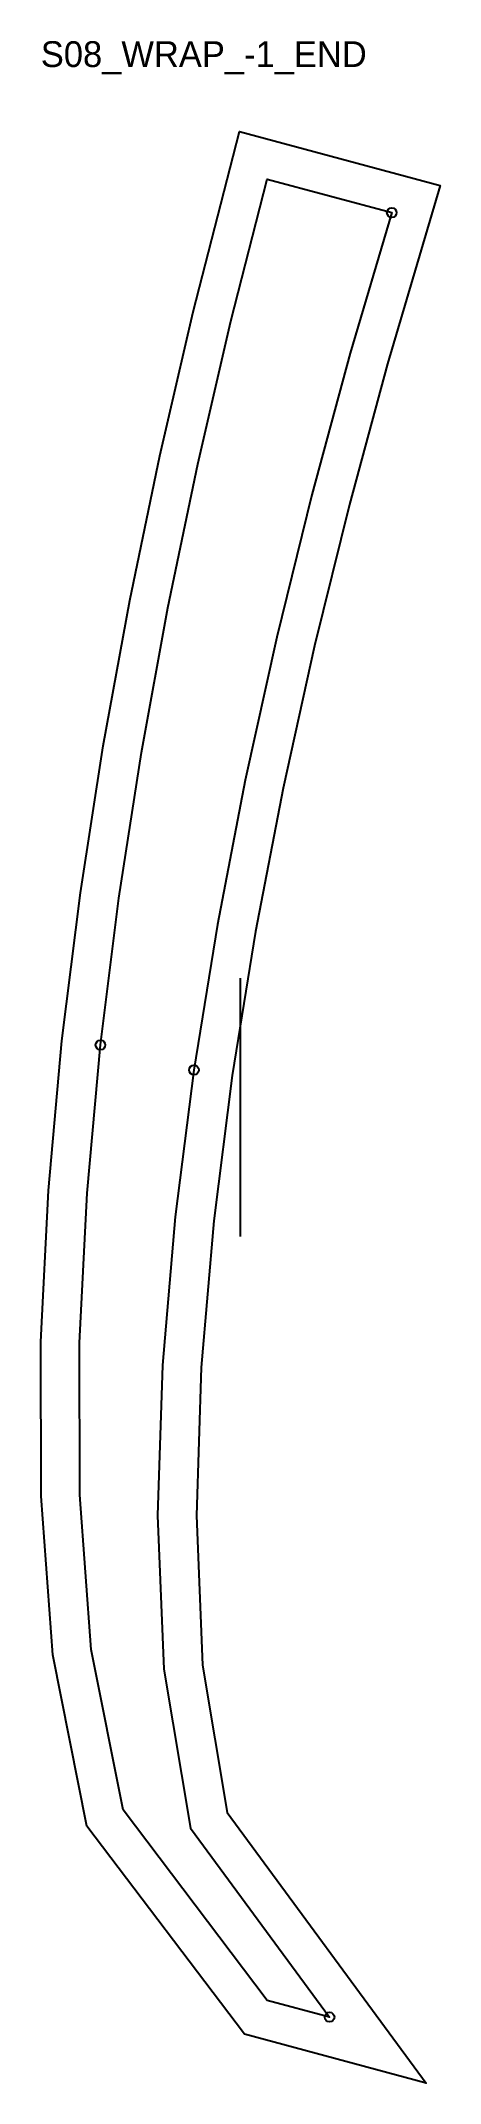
# Model space of a CAD drawing. Header units: millimetres. Extents: x -70 to 54, y -26 to 607.
import ezdxf

# ---------------------------------------------------------------- set-up
doc = ezdxf.new("R2010")
doc.units = ezdxf.units.MM
for name, color, linetype in [('CUT', 1, 'Continuous'), ('GRAIN', 3, 'Continuous'), ('ID', 7, 'Continuous'), ('NOTCH', 2, 'Continuous'), ('SEAM', 5, 'Continuous')]:
    doc.layers.add(name, color=color, linetype=linetype)

msp = doc.modelspace()

# ---------------------------------------------------------------- linework, layer by layer
at = {"layer": 'CUT'}
msp.add_lwpolyline([(-7.08, -10.52), (-55.92, 53.97), (-66.46, 107.06), (-70.12, 156.2), (-70.21, 203.99), (-67.86, 250.94), (-63.64, 297.28), (-57.9, 343.15), (-50.85, 388.62), (-42.61, 433.74), (-33.29, 478.55), (-22.94, 523.08), (-8.61, 578.96), (53.63, 562.25), (37.29, 507.02), (25.46, 463.46), (14.66, 419.64), (4.93, 375.55), (-3.62, 331.18), (-10.86, 286.5), (-16.58, 241.48), (-20.47, 196.08), (-21.97, 150.23), (-20.05, 103.87), (-12.4, 58.2), (49.26, -25.65), (-7.08, -10.52)], close=True, dxfattribs=at)
at = {"layer": 'GRAIN'}
msp.add_line((-8.29, 236.65), (-8.29, 316.65), dxfattribs=at)
at = {"layer": 'NOTCH'}
for centre in [(38.63, 553.85), (-51.71, 295.99), (-22.74, 288.21), (19.32, -5.19)]:
    msp.add_circle(centre, 1.5, dxfattribs=at)
at = {"layer": 'SEAM'}
msp.add_lwpolyline([(0, 0), (-44.69, 59.01), (-54.55, 108.68), (-58.13, 156.66), (-58.21, 203.7), (-55.88, 250.09), (-51.71, 295.99), (-46.02, 341.48), (-39.01, 386.62), (-30.83, 431.44), (-21.57, 475.97), (-11.28, 520.23), (0, 564.22), (38.63, 553.85), (25.74, 510.29), (13.84, 466.47), (2.97, 422.37), (-6.82, 377.98), (-15.43, 333.27), (-22.74, 288.21), (-28.52, 242.75), (-32.45, 196.78), (-33.98, 150.18), (-32.01, 102.63), (-23.76, 53.4), (19.32, -5.19)], close=True, dxfattribs=at)

# ---------------------------------------------------------------- texts
at = {"layer": 'ID'}
msp.add_text('S08_WRAP_-1_END', height=8, dxfattribs=at).set_placement((-70.21, 598.96))

doc.saveas('drawing.dxf')
